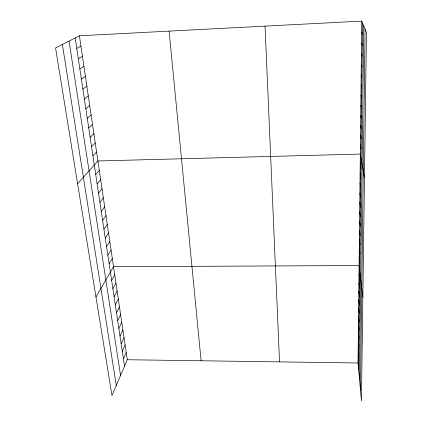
<?xml version="1.0" encoding="UTF-8"?>
<svg xmlns="http://www.w3.org/2000/svg" width="422" height="422" viewBox="0 0 422 422"><rect width="100%" height="100%" fill="white"/><g stroke="black" fill="none" stroke-linecap="round" stroke-linejoin="round"><path stroke-width="0.63" d="M361.754 21.1L366.438 32.483L361.443 400.9L358.041 362.989L361.754 21.1L79.415 35.791L55.562 47.96L111.962 395.546L127.275 359.729L79.415 35.791M358.647 369.762L362.577 23.099M359.528 379.589L363.78 26.027M360.478 390.165L365.093 29.213M123.419 358.753L126.189 352.407M122.296 351.278L125.097 345.011M121.161 343.73L123.994 337.537M120.012 336.102L122.881 329.988M118.856 328.395L121.752 322.361M117.685 320.609L120.613 314.659M116.504 312.739L119.463 306.873M115.306 304.784L118.302 299.008M114.098 296.745L117.126 291.059M112.88 288.622L115.939 283.025M111.645 280.414L114.742 274.907M95.973 297.009L113.529 266.704L359.101 265.538L362.846 297.389M109.134 263.724L112.305 258.412M107.858 255.241L111.065 250.03M106.571 246.664L109.815 241.558M105.268 237.992L108.549 232.997M103.949 229.23L107.272 224.335M102.62 220.363L105.975 215.584M101.269 211.401L104.672 206.733M99.909 202.333L103.348 197.786M98.532 193.165L102.008 188.739M97.139 183.892L100.658 179.587M95.725 174.513L99.291 170.335M77.595 183.77L97.909 160.972L360.309 154.067L364.471 177.53M92.93 155.897L96.58 151.973M91.542 146.666L95.235 142.873M90.139 137.335L93.874 133.674M88.72 127.898L92.502 124.374M87.291 118.355L91.11 114.969M85.84 108.707L89.707 105.458M84.368 98.943L88.288 95.841M82.886 89.068L86.848 86.12M81.388 79.078L85.397 76.282M79.869 68.976L83.925 66.333M78.328 58.753L82.438 56.268M76.778 48.409L80.934 46.093M127.275 359.729L358.041 362.989M361.633 32.077L362.451 34.272M361.517 42.928L362.324 45.302M361.401 53.641L362.203 56.2M361.285 64.228L362.081 66.966M361.169 74.683L361.96 77.595M361.058 85.022L361.839 88.103M360.947 95.235L361.723 98.479M360.836 105.326L361.607 108.734M360.731 115.306L361.49 118.867M360.625 125.165L361.38 128.879M360.515 134.908L361.264 138.775M360.414 144.546L361.153 148.555M360.203 163.968L360.931 168.262M360.098 173.748L360.821 178.184M359.992 183.412L360.71 187.985M62.387 44.479L116.282 385.428M69.055 41.076L120.555 375.443M359.887 192.965L360.599 197.675M75.2 37.943L124.527 366.148M359.787 202.407L360.488 207.244M359.681 211.738L360.383 216.708M359.581 220.964L360.277 226.055M359.486 230.085L360.172 235.297M359.386 239.1L360.066 244.428M359.291 248.015L359.966 253.453M359.191 256.824L359.866 262.378M359.006 274.158L359.665 279.928M358.911 282.682L359.57 288.553M358.821 291.111L359.47 297.083M358.732 299.446L359.375 305.517M358.642 307.691L359.28 313.857M358.552 315.846L359.191 322.107M358.463 323.917L359.096 330.268M358.378 331.898L359.006 338.338M169.111 31.122L201.109 360.773M358.294 339.794L358.916 346.32M358.209 347.607L358.827 354.222M358.125 355.34L358.737 362.034M265.042 26.132L279.538 361.881"/></g></svg>
